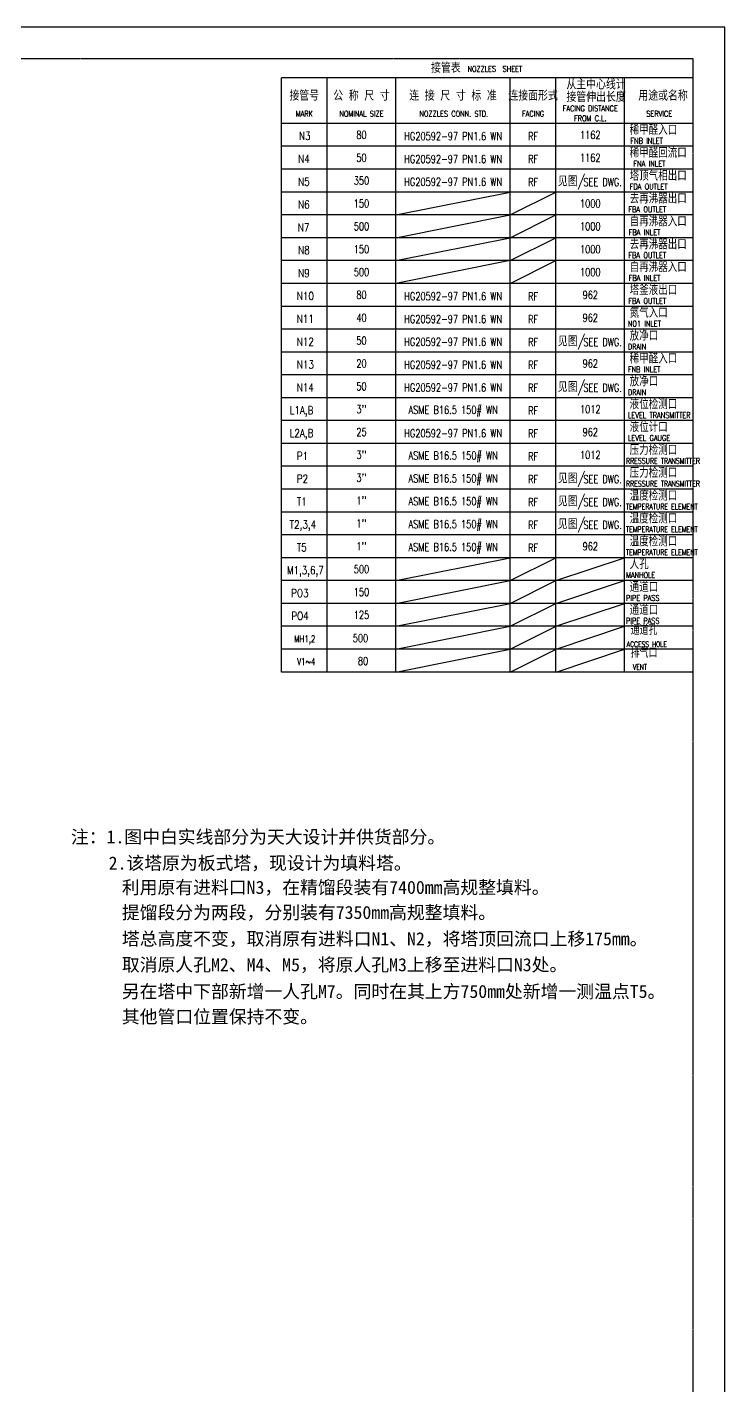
# Model space of a CAD drawing. Extents: x 16825 to 205982, y -10874 to 68273.
# Drawn here: x 195306 to 205982, y 47465 to 68273 of the extents above; entities that cross this region are included whole.
import ezdxf
from ezdxf.enums import TextEntityAlignment as Align

# ---------------------------------------------------------------- set-up
doc = ezdxf.new("R2010")
doc.units = 0
doc.header["$LTSCALE"] = 5
doc.header["$MEASUREMENT"] = 0
doc.linetypes.add('DIVIDE', pattern=[20, 15, -1, 1, -1, 1, -1])
doc.layers.get('0').update_dxf_attribs({"color": 4, "linetype": 'DIVIDE'})
for name, color, linetype in [('4', 2, 'CONTINUOUS'), ('DIM', 1, 'CONTINUOUS'), ('THK', 2, 'CONTINUOUS'), ('THN', 4, 'CONTINUOUS'), ('TXT', 3, 'CONTINUOUS'), ('TXT_E', 7, 'CONTINUOUS')]:
    doc.layers.add(name, color=color, linetype=linetype)
doc.styles.add('HZFS', font='simplex', dxfattribs={"width": 0.8, "bigfont": 'hzdx'})
doc.styles.get("Standard").update_dxf_attribs({"font": 'simplex', "width": 0.75, "bigfont": 'hzdx'})
doc.styles.add('宋体', font='SimSun.ttf')

msp = doc.modelspace()

# ---------------------------------------------------------------- linework, layer by layer
msp.add_lwpolyline([(185375.853, 27140.43), (205499.156, 27140.43), (205499.156, 67790), (185375.853, 67790)])
at = {"layer": '4'}
msp.add_lwpolyline([(184169.065, 26657.715), (205981.872, 26657.715), (205981.872, 68272.715), (184169.065, 68272.715)], close=True, dxfattribs=at)
at = {"layer": 'DIM'}
for p, q in [((200946.872, 65397.283), (202697.748, 65747.458)), ((202697.748, 65397.283), (203398.098, 65747.458)), ((200946.872, 65047.108), (202697.748, 65397.283)), ((202697.748, 65047.108), (203398.098, 65397.283)), ((200946.872, 64697.108), (202697.748, 65047.108)), ((202697.748, 64697.108), (203398.098, 65047.108)), ((202697.748, 64697.108), (200946.872, 64347.108)), ((202697.748, 64347.108), (203398.098, 64697.108)), ((200946.872, 59797.108), (202697.748, 60147.108)), ((202697.748, 59797.108), (203398.098, 60147.108)), ((203398.098, 59797.108), (204448.624, 60147.108)), ((200946.872, 59447.108), (202697.748, 59797.108)), ((202697.748, 59447.108), (203398.098, 59797.108)), ((203398.098, 59447.108), (204448.624, 59797.108)), ((200946.872, 59097.108), (202697.748, 59447.108)), ((202697.748, 59097.108), (203398.098, 59447.108)), ((203398.098, 59097.108), (204448.624, 59447.108)), ((200949.008, 58747.108), (202699.008, 59097.108)), ((202699.008, 58747.108), (203399.008, 59097.108)), ((203399.008, 58747.108), (204449.008, 59097.108)), ((200949.008, 58397.108), (202699.008, 58747.108)), ((202699.008, 58397.108), (203399.008, 58747.108)), ((203399.008, 58397.108), (204449.008, 58747.108))]:
    msp.add_line(p, q, dxfattribs=at)
at = {"layer": 'THK'}
for p, q in [((205499.153, 67498.333), (199199.153, 67498.333)), ((199199.153, 58397.108), (199199.153, 67498.333)), ((199896.346, 58397.108), (199896.346, 67498.333)), ((200946.872, 58397.108), (200946.872, 67498.333)), ((202697.748, 58397.108), (202697.748, 67498.333)), ((203398.098, 58397.108), (203398.098, 67498.333)), ((204448.624, 58397.108), (204448.624, 67498.333)), ((205499.153, 66797.983), (199199.156, 66797.983))]:
    msp.add_line(p, q, dxfattribs=at)
at = {"layer": 'THN'}
for p, q in [((205499.153, 66447.808), (199199.156, 66447.808)), ((205499.153, 66097.633), (199199.156, 66097.633)), ((205499.153, 65747.458), (199199.156, 65747.458)), ((205499.153, 65397.283), (199199.156, 65397.283)), ((205499.153, 65047.108), (199199.156, 65047.108)), ((205499.153, 64697.108), (199199.153, 64697.108)), ((205499.15, 64347.108), (199199.149, 64347.108)), ((205499.146, 63997.108), (199199.146, 63997.108)), ((205499.143, 63647.108), (199199.143, 63647.108)), ((205499.143, 63297.108), (199199.143, 63297.108)), ((205499.143, 62947.108), (199199.143, 62947.108)), ((205499.129, 62597.108), (199199.129, 62597.108)), ((205499.115, 62247.108), (199199.115, 62247.108)), ((205499.101, 61897.108), (199199.101, 61897.108)), ((205499.087, 61547.108), (199199.087, 61547.108)), ((205499.073, 61197.108), (199199.073, 61197.108)), ((205499.059, 60847.108), (199199.059, 60847.108)), ((205499.046, 60497.108), (199199.046, 60497.108)), ((205499.032, 60147.108), (199199.032, 60147.108)), ((205499.018, 59797.108), (199199.018, 59797.108)), ((205499.004, 59447.108), (199199.004, 59447.108)), ((205499.004, 59097.108), (199199.004, 59097.108)), ((205499.004, 58747.108), (199199.004, 58747.108)), ((205499.004, 58397.108), (199199.004, 58397.108))]:
    msp.add_line(p, q, dxfattribs=at)

# ---------------------------------------------------------------- texts
at = {"layer": '4', "style": '宋体'}
for s, p in [('注：1.图中白实线部分为天大设计并供货部分。', (195974.753, 55772.346)), ('2.该塔原为板式塔，现设计为填料塔。', (196552.865, 55371.603)), ('利用原有进料口N3，在精馏段装有7400mm高规整填料。', (196754.67, 54999.316)), ('提馏段分为两段，分别装有7350mm高规整填料。', (196754.67, 54614.825)), ('塔总高度不变，取消原有进料口N1、N2，将塔顶回流口上移175mm。', (196754.67, 54211.961)), ('取消原人孔M2、M4、M5，将原人孔M3上移至进料口N3处。', (196754.67, 53814.67)), ('另在塔中下部新增一人孔M7。同时在其上方750mm处新增一测温点T5。', (196754.67, 53405.481)), ('其他管口位置保持不变。', (196754.67, 53019.354))]:
    msp.add_text(s, height=200, dxfattribs=at).set_placement(p)
at = {"layer": 'TXT', "width": 0.8}
for s, height, p in [('接管表', 157.5788, (201712.824, 67573.001)), ('接管号', 157.5788, (199546.175, 67147.727)), ('公 称 尺 寸', 157.5788, (200421.613, 67147.727)), ('连 接 尺 寸 标 准', 157.57875, (201822.314, 67147.727)), ('连接面形式', 157.5788, (203047.927, 67147.727))]:
    msp.add_text(s, height=height, dxfattribs=at).set_placement(p, align=Align.CENTER)
at = {"layer": 'TXT'}
for s, height, width, p in [('从主中心线计', 157.5788, 0.8, (203557.496, 67318.91)), ('接管伸出长度', 157.5788, 0.8, (203558.554, 67128.159)), ('用途或名称', 157.5788, 0.8, (204658.733, 67147.727)), ('N3', 122.5613, 0.8, (199464.421, 66545.285)), ('稀甲醛入口', 140, 0.8, (204525.94, 66624.35)), ('稀甲醛回流口', 140, 0.8, (204525.94, 66274.175)), ('FNB INLET', 87.5, 0.75, (204538.538, 66487.985)), ('N4', 122.5613, 0.8, (199452.922, 66195.11)), (' FNA INLET', 87.5, 0.75, (204534.637, 66137.81)), ('N5', 122.5613, 0.8, (199452.922, 65844.935)), ('见图/', 157.5788, 0.8, (203426.154, 65837.354)), ('塔顶气相出口', 140, 0.8, (204525.94, 65924)), ('FDA OUTLET', 87.5, 0.75, (204527.792, 65787.635)), ('N6', 122.5613, 0.8, (199452.922, 65494.76)), ('去再沸器出口', 140, 0.8, (204525.94, 65573.825)), ('FBA OUTLET', 87.5, 0.75, (204507.824, 65437.46)), ('自再沸器入口', 140, 0.8, (204525.94, 65223.65)), ('N7', 122.5613, 0.8, (199447.913, 65144.585)), ('FBA INLET', 87.5, 0.75, (204511.314, 65087.285)), ('去再沸器出口', 140, 0.8, (204525.94, 64873.475)), ('N8', 122.5613, 0.8, (199452.922, 64794.76)), ('FBA OUTLET', 87.5, 0.75, (204507.824, 64737.11)), ('N9', 122.5613, 0.8, (199452.918, 64444.76)), ('自再沸器入口', 140, 0.8, (204525.94, 64523.3)), ('FBA INLET', 87.5, 0.75, (204511.314, 64386.935)), ('塔釜液出口', 140, 0.8, (204525.94, 64173.475)), ('N10', 122.5613, 0.8, (199432.466, 64094.76)), ('FBA OUTLET', 87.5, 0.75, (204507.824, 64037.11)), ('氮气入口', 140, 0.8, (204525.94, 63823.475)), ('N11', 122.5613, 0.8, (199432.466, 63744.76)), ('NO1 INLET', 87.5, 0.75, (204498.899, 63687.11)), ('N12', 122.5613, 0.8, (199432.466, 63394.76)), ('见图/', 157.5788, 0.8, (203426.154, 63386.829)), ('放净口', 140, 0.8, (204525.94, 63473.475)), ('DRAIN', 87.5, 0.75, (204498.899, 63337.11)), ('稀甲醛入口', 140, 0.8, (204525.94, 63123.475)), ('N13', 122.5613, 0.8, (199432.466, 63044.76)), ('FNB INLET', 87.5, 0.75, (204498.899, 62987.11)), ('见图/', 157.5788, 0.8, (203426.154, 62686.829)), ('放净口', 140, 0.8, (204525.94, 62773.475)), ('N14', 122.5613, 0.8, (199432.452, 62694.76)), ('DRAIN', 87.5, 0.75, (204498.899, 62637.11)), ('L1A,B', 122.5613, 0.8, (199323.674, 62344.76)), ('液位检测口 ', 140, 0.8, (204525.94, 62423.475)), ('LEVEL TRANSMITTER', 87.5, 0.75, (204498.899, 62287.11)), ('液位计口 ', 140, 0.8, (204525.94, 62073.475)), ('L2A,B', 122.5613, 0.8, (199323.66, 61994.76)), ('LEVEL GAUGE', 87.5, 0.75, (204498.899, 61937.11)), ('压力检测口', 140, 0.8, (204525.94, 61723.475)), ('P1', 122.5613, 0.8, (199432.411, 61644.76)), ('RRESSURE TRANSMITTER', 87.5, 0.65, (204469.607, 61587.11)), ('P2', 122.5613, 0.8, (199432.397, 61294.76)), ('见图/', 157.5788, 0.8, (203426.154, 61286.829)), ('压力检测口', 140, 0.8, (204525.94, 61373.475)), ('RRESSURE TRANSMITTER', 87.5, 0.65, (204469.607, 61237.11)), ('温度检测口', 140, 0.8, (204525.94, 61023.475)), ('T1', 122.5613, 0.8, (199432.383, 60944.76)), ('见图/', 157.5788, 0.8, (203426.154, 60936.829)), ('TEMPERATURE ELEMENT', 87.5, 0.65, (204469.607, 60887.11)), ('见图/', 157.5788, 0.8, (203426.154, 60586.829)), ('温度检测口', 140, 0.8, (204525.94, 60673.475)), ('T2,3,4', 122.5613, 0.8, (199323.604, 60594.76)), ('TEMPERATURE ELEMENT', 87.5, 0.65, (204469.607, 60537.11)), ('T5', 122.5613, 0.8, (199432.355, 60244.76)), ('温度检测口', 140, 0.8, (204525.94, 60323.475)), ('TEMPERATURE ELEMENT', 87.5, 0.65, (204469.607, 60187.11)), ('M1,3,6,7', 122.5613, 0.8, (199280.591, 59894.76)), ('人孔', 140, 0.8, (204525.94, 59973.475)), ('MANHOLE', 87.5, 0.75, (204469.607, 59837.11)), ('通道口', 140, 0.8, (204525.94, 59623.475)), ('PO3', 122.5613, 0.8, (199346.313, 59544.76)), ('PIPE PASS', 87.5, 0.75, (204469.607, 59487.11)), ('PO4', 122.5613, 0.8, (199348.509, 59194.76)), ('通道口', 140, 0.8, (204525.94, 59273.475)), ('PIPE PASS', 87.5, 0.75, (204469.607, 59137.11)), ('ACCESS HOLE', 84, 0.65, (204481.32, 58780.865)), ('VENT', 84, 0.65, (204576.364, 58430.865))]:
    msp.add_text(s, height=height, dxfattribs=dict(at, width=width)).set_placement(p)
at = {"layer": 'TXT', "width": 0.75}
for s, p in [('HG20592-97 PN1.6 WN', (201824.942, 66603.444)), ('HG20592-97 PN1.6 WN', (201824.942, 66253.269)), ('HG20592-97 PN1.6 WN', (201824.942, 65903.094)), ('HG20592-97 PN1.6 WN', (201824.942, 64152.744)), ('HG20592-97 PN1.6 WN', (201824.942, 63802.744)), ('HG20592-97 PN1.6 WN', (201824.942, 63452.744)), ('HG20592-97 PN1.6 WN', (201824.942, 63102.744)), ('HG20592-97 PN1.6 WN', (201824.942, 62752.744)), ('ASME B16.5 150# WN', (201824.942, 62402.744)), ('HG20592-97 PN1.6 WN', (201824.942, 62052.744)), ('ASME B16.5 150# WN', (201824.942, 61702.744)), ('ASME B16.5 150# WN', (201824.942, 61352.744)), ('ASME B16.5 150# WN', (201824.942, 61002.744)), ('ASME B16.5 150# WN', (201824.942, 60652.744)), ('ASME B16.5 150# WN', (201824.942, 60302.744))]:
    msp.add_text(s, height=122.56125, dxfattribs=at).set_placement(p, align=Align.MIDDLE)
for s, p in [('通道孔', (204541.413, 58925.607)), ('排气口', (204541.413, 58575.607))]:
    msp.add_text(s, height=140, dxfattribs=at).set_placement(p, align=Align.BOTTOM_LEFT)
for s, height, p in [('MH1,2', 105, (199715.179, 58851.677)), ('500', 122.5613, (200524.471, 58854.093)), ('V1~4', 105, (199715.175, 58501.677)), ('80', 122.5613, (200524.471, 58504.093))]:
    msp.add_text(s, height=height, dxfattribs=at).set_placement(p, align=Align.RIGHT)
at = {"layer": 'TXT', "char_height": 122.5613}
for s, insert, width, attachment_point in [('80', (200421.612, 66622.896), 1050.525, 5), ('RF', (203047.926, 66539.829), 1750.875, 8), ('1162', (203923.364, 66622.896), 1050.525, 5), ('50', (200421.612, 66272.721), 1050.525, 5), ('RF', (203047.926, 66189.654), 1750.875, 8), ('1162', (203923.364, 66272.721), 1050.525, 5), ('350', (200421.612, 65922.546), 1050.525, 5), ('RF', (203047.926, 65839.479), 1750.875, 8), ('SEE DWG.', (204111.89, 65900.206), 1050.525, 5), ('150', (200421.612, 65572.371), 1050.525, 5), ('1000', (203923.364, 65572.371), 1050.525, 5), ('500', (200421.612, 65222.196), 1050.525, 5), ('1000', (203923.364, 65222.196), 1050.525, 5), ('150', (200421.612, 64872.021), 1050.525, 5), ('1000', (203923.364, 64872.021), 1050.525, 5), ('500', (200421.612, 64522.021), 1050.525, 5), ('1000', (203923.364, 64522.021), 1050.525, 5), ('80', (200421.612, 64171.846), 1050.525, 5), ('RF', (203047.926, 64088.604), 1750.875, 8), ('962', (203923.364, 64172.021), 1050.525, 5), ('40', (200421.612, 63822.021), 1050.525, 5), ('962', (203923.364, 63822.021), 1050.525, 5), ('RF', (203047.926, 63738.429), 1750.875, 8), ('50', (200421.612, 63472.196), 1050.525, 5), ('RF', (203047.926, 63388.604), 1750.875, 8), ('SEE DWG.', (204111.89, 63449.681), 1050.525, 5), ('20', (200421.612, 63122.196), 1050.525, 5), ('RF', (203047.926, 63038.429), 1750.875, 8), ('962', (203923.364, 63122.021), 1050.525, 5), ('50', (200421.612, 62772.196), 1050.525, 5), ('RF', (203047.926, 62688.604), 1750.875, 8), ('SEE DWG.', (204111.89, 62749.681), 1050.525, 5), ("3''", (200421.612, 62422.196), 1050.525, 5), ('RF', (203047.926, 62338.429), 1750.875, 8), ('1012', (203923.364, 62422.021), 1050.525, 5), ('25', (200421.612, 62072.196), 1050.525, 5), ('RF', (203047.926, 61988.604), 1750.875, 8), ('962', (203923.364, 62072.021), 1050.525, 5), ("3''", (200421.612, 61722.196), 1050.525, 5), ('RF', (203047.926, 61638.429), 1750.875, 8), ('1012', (203923.364, 61722.021), 1050.525, 5), ("3''", (200421.612, 61372.196), 1050.525, 5), ('RF', (203047.926, 61288.604), 1750.875, 8), ('SEE DWG.', (204111.89, 61349.681), 1050.525, 5), ("1''", (200421.612, 61022.196), 1050.525, 5), ('RF', (203047.926, 60938.429), 1750.875, 8), ('SEE DWG.', (204111.89, 60999.681), 1050.525, 5), ("1''", (200421.612, 60672.196), 1050.525, 5), ('RF', (203047.926, 60588.604), 1750.875, 8), ('SEE DWG.', (204111.89, 60649.681), 1050.525, 5), ("1''", (200421.612, 60322.196), 1050.525, 5), ('RF', (203047.926, 60238.429), 1750.875, 8), ('962', (203923.364, 60322.021), 1050.525, 5), ('500', (200421.612, 59972.196), 1050.525, 5), ('150', (200421.612, 59622.196), 1050.525, 5), ('125', (200421.612, 59272.196), 1050.525, 5)]:
    msp.add_mtext(s, dxfattribs=dict(at, insert=insert, width=width, attachment_point=attachment_point))
at = {"layer": 'TXT_E', "style": 'HZFS', "width": 0.75}
for s, p in [('NOZZLES  SHEET', (202044.608, 67590.397)), ('NOZZLES CONN. STD.', (201309.463, 66902.605))]:
    msp.add_text(s, height=87.54375, dxfattribs=at).set_placement(p)
for s, height, p in [('FACING DISTANCE', 87.54375, (203923.365, 66984.226)), ('MARK', 87.5437, (199546.175, 66902.605)), ('NOMINAL SIZE', 87.54375, (200421.613, 66902.605)), ('FACING', 87.5437, (203047.927, 66902.605)), ('FROM C.L.', 87.5437, (203923.365, 66832.57)), ('SERVICE', 87.5437, (204978.335, 66902.605))]:
    msp.add_text(s, height=height, dxfattribs=at).set_placement(p, align=Align.CENTER)

doc.saveas('drawing.dxf')
